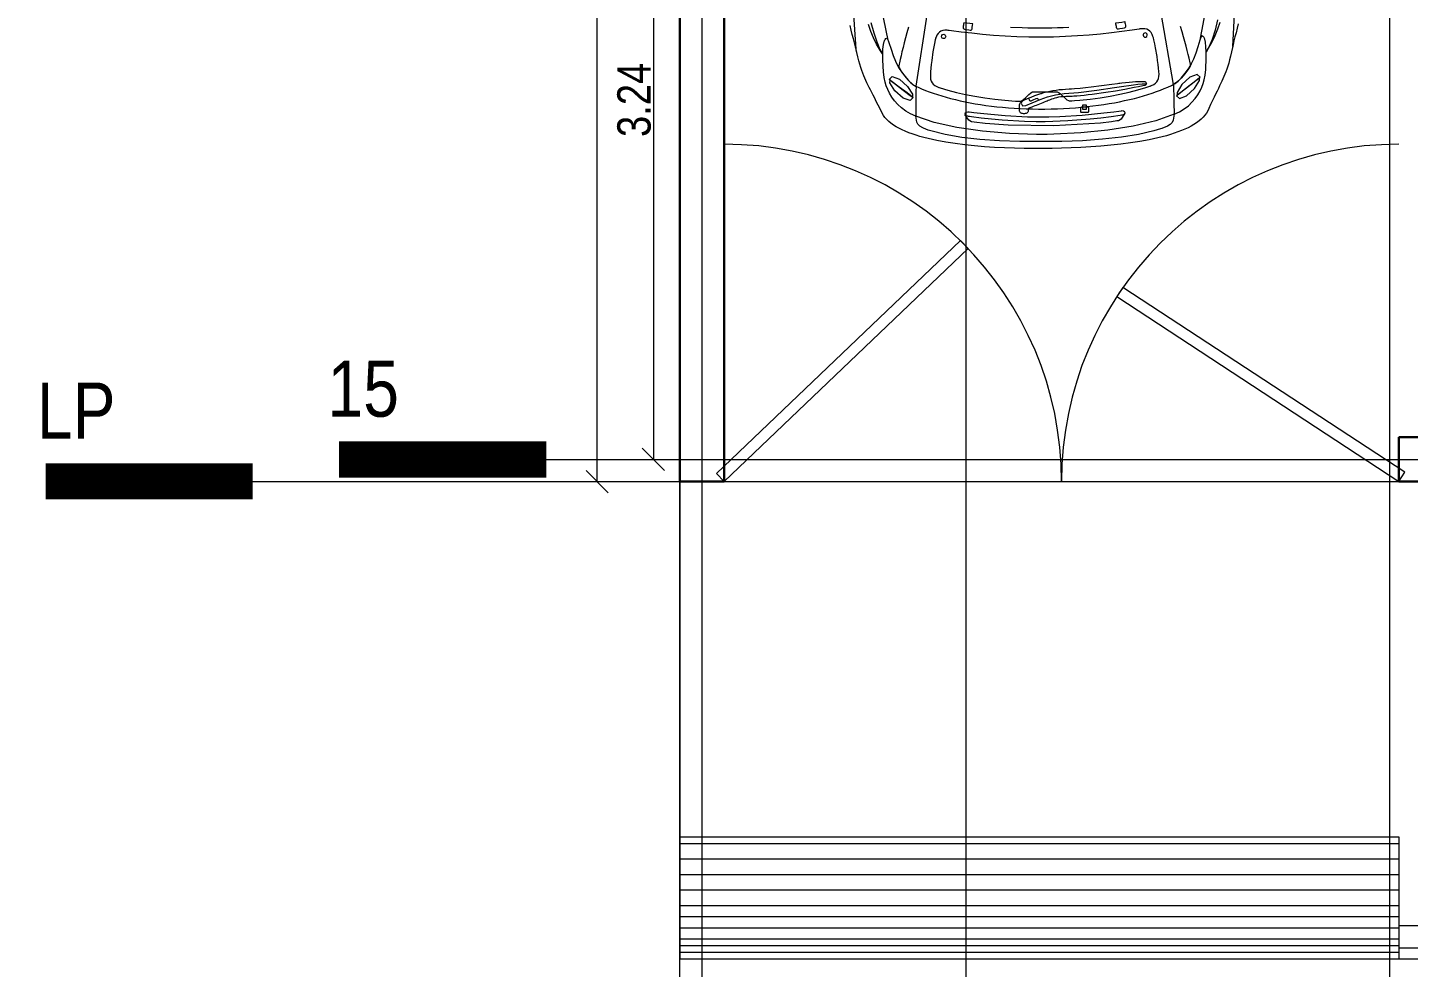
# Model space of a CAD drawing. Header units: millimetres. Extents: x 2787.4 to 2811.7, y 1328.5 to 1358.7.
# Drawn here: x 2787.45 to 2793.67, y 1332.87 to 1337.1 of the extents above; entities that cross this region are included whole.
import ezdxf
from ezdxf.enums import TextEntityAlignment as Align

# ---------------------------------------------------------------- set-up
doc = ezdxf.new("R2010")
doc.units = ezdxf.units.MM
doc.linetypes.add('ACAD_ISO04W100', pattern=[30, 24, -3, 0, -3])
doc.linetypes.add('CENTER', pattern=[2, 1.25, -0.25, 0.25, -0.25])
doc.layers.get('0').update_dxf_attribs({"lineweight": 5})
doc.layers.get('Defpoints').update_dxf_attribs({"lineweight": 5})
for name, color, linetype, lineweight in [('0 EJES', 8, 'CENTER', 0), ('1-FINO', 7, 'Continuous', 5), ('14-DIM INTERIOR', 7, 'Continuous', 5), ('2 AUTOS', 8, 'Continuous', 5), ('7-EJES', 7, 'ACAD_ISO04W100', 5), ('MUROS', 7, 'Continuous', 30), ('PUERTAS', 251, 'Continuous', 9)]:
    doc.layers.add(name, color=color, linetype=linetype, lineweight=lineweight)
doc.styles.add('ARIALNARROW', font='ARIALN.TTF', dxfattribs={"height": 0.13})
doc.styles.add('TEXTOS', font='ARIALN.TTF')
doc.dimstyles.new('Copy of COTAS-DET', dxfattribs={"dimtxt": 0.15, "dimasz": 0.1, "dimexe": 0.18, "dimexo": 0.0625, "dimgap": 0.01, "dimtad": 1, "dimzin": 0, "dimdsep": 46, "dimtxsty": 'TEXTOS', "dimblk": 'OBLIQUE', "dimcen": 0.04, "dimse1": 1, "dimse2": 1, "dimclrd": 256, "dimclrt": 256, "dimadec": 0, "dimazin": 0, "dimtfac": 1, "dimtofl": 0, "dimtmove": 0, "dimatfit": 3, "dimfxl": 1, "dimtolj": 1, "dimtzin": 0, "dimlwd": -1, "dimarcsym": 0})

# ---------------------------------------------------------------- blocks, each defined once
blk = doc.blocks.new('ca1')
at = {"layer": '2 AUTOS'}
for points in [[(3131.973, 838.9632), (3131.9684, 838.9428), (3131.9637, 838.9231), (3131.959, 838.9041), (3131.9546, 838.8857), (3131.9505, 838.8681), (3131.9495, 838.8638), (3131.949, 838.8617), (3131.9489, 838.861), (3131.9486, 838.8597), (3131.948, 838.857), (3131.9434, 838.8365), (3131.939, 838.818), (3131.9348, 838.8013), (3131.9306, 838.786), (3131.9264, 838.772), (3131.9223, 838.7592), (3131.9182, 838.7472), (3131.9095, 838.7252), (3131.9003, 838.7043), (3131.8899, 838.683), (3131.8843, 838.6716), (3131.8783, 838.6596), (3131.8718, 838.6465), (3131.8649, 838.6324), (3131.8574, 838.6169), (3131.8494, 838.5999), (3131.8408, 838.5811), (3131.8362, 838.571), (3131.8305, 838.5612), (3131.8238, 838.5517), (3131.8159, 838.5426), (3131.807, 838.5338), (3131.797, 838.5254), (3131.786, 838.5173), (3131.7741, 838.5096), (3131.7613, 838.5022), (3131.7476, 838.4951), (3131.7331, 838.4884), (3131.7178, 838.4819), (3131.7018, 838.4758), (3131.6851, 838.4699), (3131.6677, 838.4644), (3131.6497, 838.4591), (3131.631, 838.4541), (3131.6119, 838.4494), (3131.5721, 838.4408), (3131.5307, 838.4331), (3131.4878, 838.4265), (3131.4439, 838.4207), (3131.3993, 838.4158), (3131.3543, 838.4117), (3131.3092, 838.4083), (3131.2644, 838.4056), (3131.2201, 838.4036), (3131.1767, 838.4022), (3131.1345, 838.4013), (3131.0937, 838.4008), (3131.0523, 838.4009), (3131.0095, 838.4014), (3130.9656, 838.4025), (3130.9209, 838.4041), (3130.8759, 838.4065), (3130.8308, 838.4095), (3130.7858, 838.4134), (3130.7415, 838.418), (3130.698, 838.4236), (3130.6557, 838.4301), (3130.6148, 838.4376), (3130.5759, 838.4462), (3130.5572, 838.4509), (3130.539, 838.4559), (3130.5215, 838.4611), (3130.5047, 838.4667), (3130.4885, 838.4726), (3130.4731, 838.4788), (3130.4585, 838.4853), (3130.4447, 838.4922), (3130.4317, 838.4994), (3130.4197, 838.5069), (3130.4086, 838.5148), (3130.3984, 838.5231), (3130.3893, 838.5317), (3130.3813, 838.5407), (3130.3743, 838.5501), (3130.3685, 838.5598), (3130.3592, 838.5794), (3130.3506, 838.5972), (3130.3426, 838.6133), (3130.3352, 838.6281), (3130.3283, 838.6415), (3130.3219, 838.654), (3130.3158, 838.6656), (3130.3102, 838.6766), (3130.2999, 838.6975), (3130.2905, 838.7184), (3130.286, 838.7293), (3130.2816, 838.7408), (3130.2773, 838.7531), (3130.273, 838.7664), (3130.2686, 838.7809), (3130.2642, 838.7968), (3130.2596, 838.8143), (3130.2548, 838.8336), (3130.2524, 838.844), (3130.2512, 838.849), (3130.2507, 838.8512), (3130.2486, 838.8597), (3130.2442, 838.8774), (3130.2394, 838.8959), (3130.2344, 838.915), (3130.2294, 838.9348), (3130.2245, 838.9553)], [(3131.973, 838.9632), (3131.9684, 838.9428), (3131.9637, 838.9231), (3131.959, 838.9041), (3131.9546, 838.8857), (3131.9505, 838.8681), (3131.9495, 838.8638), (3131.949, 838.8617), (3131.9489, 838.861), (3131.9486, 838.8597), (3131.948, 838.857), (3131.9434, 838.8365), (3131.939, 838.818), (3131.9348, 838.8013), (3131.9306, 838.786), (3131.9264, 838.772), (3131.9223, 838.7592), (3131.9182, 838.7472), (3131.9095, 838.7252), (3131.9003, 838.7043), (3131.8899, 838.683), (3131.8843, 838.6716), (3131.8783, 838.6596), (3131.8718, 838.6465), (3131.8649, 838.6324), (3131.8574, 838.6169), (3131.8494, 838.5999), (3131.8408, 838.5811), (3131.8362, 838.571), (3131.8305, 838.5612), (3131.8238, 838.5517), (3131.8159, 838.5426), (3131.807, 838.5338), (3131.797, 838.5254), (3131.786, 838.5173), (3131.7741, 838.5096), (3131.7613, 838.5022), (3131.7476, 838.4951), (3131.7331, 838.4883), (3131.7178, 838.4819), (3131.7018, 838.4757), (3131.6851, 838.4699), (3131.6677, 838.4643), (3131.6497, 838.4591), (3131.631, 838.4541), (3131.6119, 838.4494), (3131.5721, 838.4407), (3131.5307, 838.4331), (3131.4878, 838.4264), (3131.4439, 838.4206), (3131.3993, 838.4157), (3131.3543, 838.4116), (3131.3092, 838.4082), (3131.2644, 838.4056), (3131.2201, 838.4036), (3131.1767, 838.4021), (3131.1345, 838.4012), (3131.0937, 838.4008), (3131.0523, 838.4009), (3131.0095, 838.4014), (3130.9656, 838.4024), (3130.9209, 838.4041), (3130.8759, 838.4064), (3130.8308, 838.4095), (3130.7858, 838.4133), (3130.7415, 838.418), (3130.698, 838.4235), (3130.6557, 838.43), (3130.6148, 838.4376), (3130.5759, 838.4461), (3130.5572, 838.4508), (3130.539, 838.4558), (3130.5215, 838.4611), (3130.5047, 838.4667), (3130.4885, 838.4726), (3130.4731, 838.4788), (3130.4585, 838.4853), (3130.4447, 838.4922), (3130.4317, 838.4994), (3130.4197, 838.5069), (3130.4086, 838.5148), (3130.3984, 838.5231), (3130.3893, 838.5317), (3130.3813, 838.5407), (3130.3743, 838.5501), (3130.3685, 838.5598), (3130.3592, 838.5794), (3130.3506, 838.5972), (3130.3426, 838.6133), (3130.3352, 838.6281), (3130.3283, 838.6415), (3130.3219, 838.654), (3130.3158, 838.6656), (3130.3102, 838.6766), (3130.2999, 838.6975), (3130.2905, 838.7184), (3130.286, 838.7293), (3130.2816, 838.7408), (3130.2773, 838.7531), (3130.273, 838.7664), (3130.2686, 838.7809), (3130.2642, 838.7968), (3130.2596, 838.8143), (3130.2548, 838.8336), (3130.2524, 838.844), (3130.2512, 838.849), (3130.2507, 838.8512), (3130.2486, 838.8597), (3130.2442, 838.8774), (3130.2394, 838.8959), (3130.2344, 838.915), (3130.2294, 838.9348), (3130.2245, 838.9553)], [(3130.3184, 838.9695), (3130.3308, 838.9226), (3130.3443, 838.8819), (3130.359, 838.8475), (3130.3669, 838.8327), (3130.371, 838.8259), (3130.3717, 838.8247), (3130.3711, 838.8256), (3130.3699, 838.8275), (3130.3607, 838.842), (3130.3441, 838.8708), (3130.3298, 838.8997), (3130.3174, 838.9291), (3130.3068, 838.9593)], [(3131.8807, 838.981), (3131.869, 838.9339), (3131.8562, 838.893), (3131.8419, 838.8584), (3131.8343, 838.8435), (3131.8303, 838.8366), (3131.8296, 838.8354), (3131.8302, 838.8364), (3131.8314, 838.8382), (3131.8403, 838.8529), (3131.8564, 838.8819), (3131.8703, 838.911), (3131.8822, 838.9406), (3131.8925, 838.971)], [(3131.9489, 838.8613), (3132.0043, 839.9293)], [(3131.9497, 838.8613), (3132.0051, 839.9293)], [(3130.2513, 838.8488), (3130.1802, 839.9159)], [(3130.3957, 838.8887), (3130.3364, 839.1817)], [(3131.8039, 838.8991), (3131.8596, 839.1929)], [(3131.2102, 838.9469), (3131.1844, 838.9457), (3131.159, 838.9447), (3131.1341, 838.944), (3131.1098, 838.9435), (3131.1038, 838.9435), (3131.1008, 838.9434), (3131.1002, 838.9434), (3131.1002, 838.9434), (3131.1002, 838.9434), (3131.1002, 838.9434), (3131.1002, 838.9434), (3131.1, 838.9434), (3131.0994, 838.9434), (3131.0753, 838.9434), (3131.0506, 838.9437), (3131.0254, 838.9442), (3130.9997, 838.9449), (3130.9475, 838.9472)], [(3130.4872, 838.9473), (3130.4805, 838.9232), (3130.4743, 838.9001), (3130.4684, 838.878), (3130.4631, 838.8571), (3130.4582, 838.8375), (3130.4538, 838.8193), (3130.45, 838.8026), (3130.4484, 838.7949), (3130.4469, 838.7875), (3130.4455, 838.7807), (3130.4443, 838.7742), (3130.4433, 838.7683), (3130.4432, 838.767), (3130.4438, 838.766), (3130.4448, 838.7641), (3130.4495, 838.7565), (3130.4546, 838.7486), (3130.4661, 838.7328), (3130.4787, 838.7175), (3130.4853, 838.7103), (3130.492, 838.7036), (3130.4988, 838.6974), (3130.5056, 838.6918), (3130.5123, 838.687), (3130.5189, 838.683), (3130.5205, 838.6821), (3130.5213, 838.6817), (3130.523, 838.6809), (3130.5308, 838.6773), (3130.5469, 838.6702), (3130.5637, 838.6633), (3130.5811, 838.6566), (3130.5992, 838.6502), (3130.6179, 838.6439), (3130.6372, 838.6379), (3130.6571, 838.6322), (3130.6776, 838.6267), (3130.6987, 838.6214), (3130.7203, 838.6164), (3130.7425, 838.6117), (3130.7652, 838.6073), (3130.7884, 838.6031), (3130.8121, 838.5993), (3130.8363, 838.5957), (3130.861, 838.5925), (3130.8861, 838.5896), (3130.9117, 838.5871), (3130.9377, 838.5849), (3130.9641, 838.583), (3130.991, 838.5815), (3131.0182, 838.5803), (3131.0458, 838.5796), (3131.0738, 838.5792), (3131.1021, 838.5792), (3131.1021, 838.5792), (3131.1305, 838.5796), (3131.1586, 838.5804), (3131.1862, 838.5816), (3131.2135, 838.5831), (3131.2404, 838.585), (3131.2668, 838.5873), (3131.2928, 838.5899), (3131.3184, 838.5928), (3131.3435, 838.5961), (3131.3682, 838.5997), (3131.3924, 838.6036), (3131.416, 838.6077), (3131.4392, 838.6122), (3131.4618, 838.617), (3131.484, 838.622), (3131.5055, 838.6273), (3131.5265, 838.6329), (3131.5469, 838.6387), (3131.5668, 838.6448), (3131.586, 838.6511), (3131.6046, 838.6576), (3131.6226, 838.6643), (3131.64, 838.6712), (3131.6567, 838.6784), (3131.6727, 838.6857), (3131.6804, 838.6894), (3131.6814, 838.6899), (3131.682, 838.6902), (3131.6824, 838.6904), (3131.6832, 838.6908), (3131.6897, 838.6947), (3131.6963, 838.6995), (3131.703, 838.7051), (3131.7097, 838.7112), (3131.7163, 838.718), (3131.7292, 838.7327), (3131.7412, 838.7485), (3131.7518, 838.7645), (3131.7565, 838.7723), (3131.7586, 838.7761), (3131.759, 838.7771), (3131.7588, 838.7785), (3131.7582, 838.7815), (3131.757, 838.7877), (3131.7556, 838.7944), (3131.754, 838.8015), (3131.7523, 838.809), (3131.7484, 838.8254), (3131.7438, 838.8432), (3131.7387, 838.8625), (3131.7331, 838.8831), (3131.727, 838.9048), (3131.7204, 838.9277), (3131.7134, 838.9514)], [(3131.2102, 838.9469), (3131.1844, 838.9457), (3131.159, 838.9447), (3131.1341, 838.944), (3131.1098, 838.9435), (3131.1038, 838.9435), (3131.1008, 838.9434), (3131.1002, 838.9434), (3131.1002, 838.9434), (3131.1002, 838.9434), (3131.1002, 838.9434), (3131.1002, 838.9434), (3131.1, 838.9434), (3131.0994, 838.9434), (3131.0753, 838.9434), (3131.0506, 838.9437), (3131.0254, 838.9442), (3130.9997, 838.9449), (3130.9475, 838.9472)], [(3130.4872, 838.9473), (3130.4805, 838.9232), (3130.4743, 838.9001), (3130.4684, 838.878), (3130.4631, 838.8571), (3130.4582, 838.8375), (3130.4538, 838.8193), (3130.45, 838.8026), (3130.4484, 838.7949), (3130.4469, 838.7875), (3130.4455, 838.7807), (3130.4443, 838.7742), (3130.4433, 838.7683), (3130.4432, 838.767), (3130.4438, 838.766), (3130.4448, 838.7641), (3130.4495, 838.7565), (3130.4546, 838.7486), (3130.4661, 838.7328), (3130.4787, 838.7175), (3130.4853, 838.7103), (3130.492, 838.7036), (3130.4988, 838.6974), (3130.5056, 838.6918), (3130.5123, 838.687), (3130.5189, 838.683), (3130.5205, 838.6821), (3130.5213, 838.6817), (3130.523, 838.6809), (3130.5308, 838.6773), (3130.5469, 838.6702), (3130.5637, 838.6633), (3130.5811, 838.6566), (3130.5992, 838.6502), (3130.6179, 838.6439), (3130.6372, 838.6379), (3130.6571, 838.6322), (3130.6776, 838.6267), (3130.6987, 838.6214), (3130.7203, 838.6164), (3130.7425, 838.6117), (3130.7652, 838.6072), (3130.7884, 838.6031), (3130.8121, 838.5993), (3130.8363, 838.5957), (3130.861, 838.5925), (3130.8861, 838.5896), (3130.9117, 838.587), (3130.9377, 838.5848), (3130.9641, 838.583), (3130.991, 838.5815), (3131.0182, 838.5803), (3131.0458, 838.5796), (3131.0738, 838.5792), (3131.1021, 838.5792), (3131.1021, 838.5792), (3131.1305, 838.5796), (3131.1586, 838.5804), (3131.1862, 838.5816), (3131.2135, 838.5831), (3131.2404, 838.585), (3131.2668, 838.5873), (3131.2928, 838.5899), (3131.3184, 838.5928), (3131.3435, 838.5961), (3131.3682, 838.5996), (3131.3924, 838.6035), (3131.416, 838.6077), (3131.4392, 838.6122), (3131.4618, 838.617), (3131.484, 838.622), (3131.5055, 838.6273), (3131.5265, 838.6329), (3131.5469, 838.6387), (3131.5668, 838.6448), (3131.586, 838.6511), (3131.6046, 838.6576), (3131.6226, 838.6643), (3131.64, 838.6712), (3131.6567, 838.6784), (3131.6727, 838.6857), (3131.6804, 838.6894), (3131.6814, 838.6899), (3131.682, 838.6902), (3131.6824, 838.6904), (3131.6832, 838.6908), (3131.6897, 838.6947), (3131.6963, 838.6995), (3131.703, 838.7051), (3131.7097, 838.7112), (3131.7163, 838.718), (3131.7292, 838.7327), (3131.7412, 838.7485), (3131.7518, 838.7645), (3131.7565, 838.7723), (3131.7586, 838.7761), (3131.759, 838.7771), (3131.7588, 838.7785), (3131.7582, 838.7815), (3131.757, 838.7877), (3131.7556, 838.7944), (3131.754, 838.8015), (3131.7523, 838.809), (3131.7484, 838.8254), (3131.7438, 838.8432), (3131.7387, 838.8625), (3131.7331, 838.8831), (3131.727, 838.9048), (3131.7204, 838.9277), (3131.7134, 838.9514)], [(3130.5215, 838.6816), (3130.5724, 839.0036)], [(3131.682, 838.6902), (3131.6263, 839.0113)], [(3130.9998, 838.615), (3130.9957, 838.6052), (3131.0019, 838.5942), (3131.0168, 838.5951), (3131.0456, 838.6072), (3131.0813, 838.6216), (3131.1145, 838.6337), (3131.1503, 838.6433), (3131.1893, 838.6491), (3131.2534, 838.6542), (3131.3361, 838.6642), (3131.4166, 838.6761), (3131.4577, 838.6825), (3131.4803, 838.6859), (3131.5017, 838.6887), (3131.5218, 838.6908), (3131.5408, 838.6921), (3131.5585, 838.6923)], [(3131.0286, 838.6274), (3131.0294, 838.6256), (3131.0313, 838.6215), (3131.0333, 838.6179), (3131.0358, 838.6161), (3131.0403, 838.6165), (3131.05, 838.6206), (3131.0633, 838.6264), (3131.0683, 838.6284), (3131.0689, 838.627), (3131.07, 838.6244), (3131.0714, 838.6214), (3131.0724, 838.6189), (3131.0729, 838.6179)], [(3131.6845, 838.5553), (3131.6811, 838.5291), (3131.6758, 838.5189), (3131.6672, 838.5101), (3131.6547, 838.5022), (3131.6376, 838.4946), (3131.6325, 838.4928), (3131.6299, 838.4918), (3131.6236, 838.4897), (3131.5933, 838.4804), (3131.5248, 838.4646), (3131.4473, 838.4522), (3131.3626, 838.4429), (3131.2725, 838.4364), (3131.1791, 838.4327), (3130.9899, 838.4322), (3130.8977, 838.4357), (3130.8096, 838.4419), (3130.7275, 838.4512), (3130.6532, 838.4639), (3130.5886, 838.4802), (3130.5765, 838.4841), (3130.5738, 838.485), (3130.5687, 838.4868), (3130.5515, 838.4941), (3130.5388, 838.5018), (3130.5301, 838.5105), (3130.5246, 838.5206), (3130.5209, 838.5467)], [(3131.6845, 838.5553), (3131.6028, 838.5256), (3131.5008, 838.5016), (3131.3855, 838.4836), (3131.2636, 838.4715), (3131.1422, 838.4655), (3131.1127, 838.465), (3131.0933, 838.4649), (3131.0639, 838.465), (3130.9426, 838.4692), (3130.8208, 838.4794), (3130.7052, 838.4958), (3130.603, 838.5182), (3130.5209, 838.5467)], [(3131.4627, 838.5598), (3131.4462, 838.5338), (3131.434, 838.5266), (3131.427, 838.5253), (3131.403, 838.5217), (3131.353, 838.5156), (3131.1431, 838.5027), (3130.9364, 838.5059), (3130.8326, 838.514), (3130.7836, 838.5198), (3130.7733, 838.5213), (3130.7718, 838.5217), (3130.7594, 838.5288), (3130.7419, 838.5545)]]:
    blk.add_lwpolyline(points, dxfattribs=at)
for points in [[(3131.1016, 838.6569), (3131.1028, 838.6569), (3131.1064, 838.6569), (3131.1119, 838.6569), (3131.1187, 838.6569), (3131.1516, 838.6572), (3131.1554, 838.6573), (3131.1581, 838.6569), (3131.164, 838.6539), (3131.1708, 838.6486), (3131.1781, 838.6418), (3131.1936, 838.6274), (3131.2012, 838.6213), (3131.2084, 838.6172), (3131.2118, 838.6161), (3131.215, 838.6158), (3131.2154, 838.6159), (3131.2182, 838.616), (3131.2241, 838.6164), (3131.2359, 838.6172), (3131.2595, 838.6192), (3131.3062, 838.624), (3131.3521, 838.6301), (3131.3968, 838.6373), (3131.44, 838.6457), (3131.4814, 838.655), (3131.5207, 838.6652), (3131.5576, 838.6763), (3131.575, 838.6821), (3131.5771, 838.6829), (3131.5787, 838.6834), (3131.5801, 838.6839), (3131.5829, 838.685), (3131.5928, 838.6897), (3131.6008, 838.6952), (3131.607, 838.7015), (3131.6116, 838.7086), (3131.6146, 838.7168), (3131.6163, 838.7261), (3131.6168, 838.7365), (3131.6162, 838.7482), (3131.6147, 838.7627), (3131.6128, 838.7793), (3131.6104, 838.7972), (3131.6077, 838.816), (3131.6011, 838.8544), (3131.5974, 838.8732), (3131.5933, 838.891), (3131.5912, 838.8994), (3131.5903, 838.903), (3131.5895, 838.9056), (3131.5859, 838.9153), (3131.5814, 838.9233), (3131.5758, 838.9298), (3131.5692, 838.9348), (3131.5616, 838.9383), (3131.5529, 838.9403), (3131.5432, 838.9409), (3131.5323, 838.9401), (3131.5309, 838.9399), (3131.5302, 838.9398), (3131.5279, 838.9394), (3131.5171, 838.9377), (3131.4951, 838.9344), (3131.4495, 838.928), (3131.402, 838.9221), (3131.3526, 838.9167), (3131.3015, 838.9121), (3131.2491, 838.9083), (3131.1953, 838.9054), (3131.1405, 838.9036), (3131.0849, 838.9029), (3131.0298, 838.9034), (3130.9757, 838.905), (3130.9227, 838.9076), (3130.871, 838.9111), (3130.8208, 838.9154), (3130.7723, 838.9204), (3130.7257, 838.9259), (3130.6812, 838.9318), (3130.6705, 838.9333), (3130.667, 838.9337), (3130.6615, 838.9342), (3130.6512, 838.9341), (3130.642, 838.9327), (3130.6338, 838.9297), (3130.6268, 838.9254), (3130.6207, 838.9195), (3130.6157, 838.9121), (3130.6116, 838.9032), (3130.61, 838.8981), (3130.6092, 838.8954), (3130.6083, 838.8916), (3130.6046, 838.8743), (3130.5979, 838.8368), (3130.5924, 838.7984), (3130.5902, 838.78), (3130.5883, 838.7627), (3130.5869, 838.7471), (3130.5864, 838.7402), (3130.586, 838.7342), (3130.5861, 838.7232), (3130.5873, 838.7134), (3130.5899, 838.7048), (3130.5938, 838.6972), (3130.5993, 838.6906), (3130.6066, 838.6849), (3130.6157, 838.68), (3130.6209, 838.6778), (3130.6238, 838.6767), (3130.6254, 838.6762), (3130.6297, 838.6748), (3130.6654, 838.6639), (3130.7038, 838.6538), (3130.7443, 838.6446), (3130.7868, 838.6364), (3130.8309, 838.6293), (3130.8762, 838.6233), (3130.9225, 838.6186), (3130.9695, 838.6152), (3130.9812, 838.6145), (3130.9871, 838.6142), (3130.9884, 838.6142), (3130.9886, 838.6142), (3130.989, 838.6142), (3130.9923, 838.6146), (3130.9993, 838.6176), (3131.0068, 838.623), (3131.0146, 838.6298), (3131.0298, 838.6445), (3131.0368, 838.6507), (3131.0431, 838.655), (3131.046, 838.6561), (3131.0485, 838.6565), (3131.0522, 838.6565), (3131.0687, 838.6565), (3131.0847, 838.6567), (3131.0914, 838.6568), (3131.0968, 838.6568), (3131.1003, 838.6569), (3131.1016, 838.6569)], [(3130.7337, 838.9468), (3130.7342, 838.9429), (3130.7364, 838.9398), (3130.7398, 838.9385), (3130.7465, 838.9374), (3130.759, 838.9353), (3130.7657, 838.9341), (3130.7696, 838.9348), (3130.7726, 838.9372), (3130.7741, 838.941), (3130.7748, 838.9466), (3130.7762, 838.9569), (3130.777, 838.9624), (3130.7636, 838.9639), (3130.7501, 838.9656), (3130.7365, 838.9674), (3130.7363, 838.9659), (3130.7358, 838.9621), (3130.7351, 838.9571), (3130.7344, 838.9522), (3130.7339, 838.9484)], [(3131.4659, 838.9522), (3131.4653, 838.9483), (3131.4629, 838.9452), (3131.4591, 838.9438), (3131.4526, 838.9426), (3131.4405, 838.9403), (3131.434, 838.939), (3131.4301, 838.9397), (3131.427, 838.9421), (3131.4256, 838.9458), (3131.4245, 838.9514), (3131.4226, 838.9616), (3131.4216, 838.9671), (3131.4354, 838.9689), (3131.4488, 838.9708), (3131.462, 838.9728), (3131.4622, 838.9712), (3131.463, 838.9674), (3131.4639, 838.9625), (3131.4649, 838.9576), (3131.4656, 838.9537)], [(3130.5209, 838.5467), (3130.4967, 838.5574), (3130.4751, 838.5701), (3130.456, 838.5843), (3130.4393, 838.5997), (3130.425, 838.6161), (3130.4127, 838.633), (3130.4025, 838.6501), (3130.3941, 838.6671), (3130.3874, 838.6837), (3130.3825, 838.7003), (3130.3784, 838.7214), (3130.3753, 838.746), (3130.3718, 838.7995), (3130.3716, 838.8255), (3130.3725, 838.8493), (3130.3745, 838.8693), (3130.3778, 838.884), (3130.3788, 838.8867), (3130.3794, 838.8879), (3130.3802, 838.8897), (3130.382, 838.8929), (3130.3859, 838.8971), (3130.3898, 838.8977), (3130.3934, 838.8942), (3130.3951, 838.8906), (3130.3961, 838.8876), (3130.3986, 838.8795), (3130.4088, 838.8486), (3130.4192, 838.8201), (3130.4296, 838.7946), (3130.4401, 838.7727), (3130.4459, 838.7624), (3130.4529, 838.7512), (3130.4691, 838.7289), (3130.487, 838.7084), (3130.5057, 838.6916), (3130.515, 838.6852), (3130.5195, 838.6826), (3130.5215, 838.6813), (3130.5214, 838.6789), (3130.5211, 838.6609), (3130.5207, 838.6289), (3130.5206, 838.6005), (3130.5209, 838.5467)], [(3130.6555, 838.9059), (3130.6536, 838.9002), (3130.6492, 838.8966), (3130.6434, 838.8962), (3130.6387, 838.8991), (3130.6365, 838.9045), (3130.6374, 838.9103), (3130.6412, 838.9144), (3130.6461, 838.9157), (3130.649, 838.915), (3130.6515, 838.9135), (3130.6535, 838.9114), (3130.6549, 838.9088)], [(3130.6555, 838.9059), (3130.6536, 838.9002), (3130.6492, 838.8966), (3130.6434, 838.8962), (3130.6387, 838.8991), (3130.6365, 838.9045), (3130.6374, 838.9103), (3130.6412, 838.9144), (3130.6461, 838.9157), (3130.649, 838.915), (3130.6515, 838.9135), (3130.6535, 838.9114), (3130.6549, 838.9088)], [(3131.5447, 838.9124), (3131.5465, 838.9067), (3131.5511, 838.9032), (3131.5569, 838.9029), (3131.5614, 838.9059), (3131.5637, 838.9113), (3131.5626, 838.9171), (3131.5588, 838.9211), (3131.5539, 838.9223), (3131.5509, 838.9216), (3131.5484, 838.9201), (3131.5464, 838.918), (3131.5452, 838.9154)], [(3131.5447, 838.9124), (3131.5465, 838.9067), (3131.5511, 838.9032), (3131.5569, 838.9029), (3131.5614, 838.9059), (3131.5637, 838.9113), (3131.5626, 838.9171), (3131.5588, 838.9211), (3131.5539, 838.9223), (3131.5509, 838.9216), (3131.5484, 838.9201), (3131.5464, 838.918), (3131.5452, 838.9154)], [(3131.6845, 838.5553), (3131.7086, 838.5664), (3131.73, 838.5793), (3131.7488, 838.5938), (3131.7652, 838.6095), (3131.7793, 838.6261), (3131.7913, 838.6431), (3131.8014, 838.6604), (3131.8095, 838.6775), (3131.816, 838.6942), (3131.8207, 838.7109), (3131.8244, 838.7321), (3131.8271, 838.7566), (3131.8298, 838.8102), (3131.8296, 838.8363), (3131.8284, 838.86), (3131.8261, 838.8799), (3131.8226, 838.8946), (3131.8216, 838.8973), (3131.821, 838.8985), (3131.8201, 838.9003), (3131.8182, 838.9035), (3131.8142, 838.9076), (3131.8102, 838.9082), (3131.8063, 838.9046), (3131.8046, 838.901), (3131.8036, 838.8979), (3131.8013, 838.8899), (3131.7918, 838.8588), (3131.782, 838.8301), (3131.772, 838.8045), (3131.7619, 838.7824), (3131.7563, 838.772), (3131.7494, 838.7607), (3131.7336, 838.7382), (3131.7159, 838.7175), (3131.6975, 838.7004), (3131.6884, 838.6939), (3131.6839, 838.6912), (3131.682, 838.6898), (3131.6821, 838.6875), (3131.6826, 838.6695), (3131.6834, 838.6375), (3131.6839, 838.6091), (3131.6845, 838.5553)], [(3130.4009, 838.712), (3130.4144, 838.7251), (3130.4467, 838.7131), (3130.4834, 838.6811), (3130.506, 838.6454), (3130.5052, 838.6333), (3130.4809, 838.6516), (3130.4459, 838.678), (3130.4145, 838.7017)], [(3130.5089, 838.6305), (3130.4954, 838.6172), (3130.4631, 838.6287), (3130.4264, 838.661), (3130.4038, 838.697), (3130.4046, 838.7092), (3130.4289, 838.6908), (3130.4638, 838.6645), (3130.4953, 838.6408)], [(3130.9998, 838.615), (3131.0109, 838.6202), (3131.0212, 838.6248), (3131.0308, 838.629), (3131.04, 838.6327), (3131.0574, 838.6395), (3131.0746, 838.6456), (3131.0835, 838.6487), (3131.0847, 838.6491), (3131.0864, 838.6497), (3131.09, 838.6509), (3131.0971, 838.6531), (3131.1111, 838.657), (3131.125, 838.6601), (3131.1388, 838.6627), (3131.1527, 838.6648), (3131.1667, 838.6664), (3131.1811, 838.6677), (3131.1959, 838.6688), (3131.2113, 838.6697), (3131.2152, 838.6699), (3131.2165, 838.67), (3131.2182, 838.6701), (3131.2216, 838.6703), (3131.2351, 838.6713), (3131.261, 838.6735), (3131.286, 838.6759), (3131.3102, 838.6786), (3131.3574, 838.6845), (3131.4047, 838.6911), (3131.429, 838.6945), (3131.4352, 838.6954), (3131.4383, 838.6958), (3131.4398, 838.696), (3131.4408, 838.6962), (3131.449, 838.6973), (3131.4655, 838.6993), (3131.4816, 838.7009), (3131.497, 838.7021), (3131.5113, 838.703), (3131.5178, 838.7033), (3131.524, 838.7035), (3131.5297, 838.7037), (3131.5349, 838.7037), (3131.5395, 838.7037), (3131.5435, 838.7036), (3131.5469, 838.7035), (3131.5495, 838.7032), (3131.5514, 838.703), (3131.5528, 838.7025), (3131.5553, 838.7012), (3131.5572, 838.6994), (3131.5586, 838.6973), (3131.5594, 838.6949), (3131.5595, 838.6926), (3131.559, 838.6903), (3131.5578, 838.6884), (3131.5558, 838.6869), (3131.5546, 838.6863), (3131.5542, 838.6862), (3131.5541, 838.6862), (3131.5538, 838.6861), (3131.5527, 838.6859), (3131.5434, 838.6838), (3131.5241, 838.6796), (3131.5041, 838.6755), (3131.4836, 838.6715), (3131.4626, 838.6676), (3131.4198, 838.6601), (3131.3772, 838.6534), (3131.3563, 838.6503), (3131.3359, 838.6475), (3131.3161, 838.6449), (3131.2971, 838.6426), (3131.2791, 838.6405), (3131.2622, 838.6388), (3131.2465, 838.6375), (3131.2392, 838.6369), (3131.2322, 838.6365), (3131.2256, 838.6361), (3131.2195, 838.6358), (3131.2138, 838.6357), (3131.2112, 838.6356), (3131.2094, 838.6356), (3131.1963, 838.6353), (3131.1844, 838.6346), (3131.1736, 838.6335), (3131.1639, 838.632), (3131.1551, 838.6302), (3131.147, 838.6281), (3131.1396, 838.6257), (3131.1327, 838.6232), (3131.1262, 838.6205), (3131.1224, 838.6191), (3131.1177, 838.6172), (3131.1123, 838.6151), (3131.1061, 838.6127), (3131.0995, 838.61), (3131.0924, 838.6073), (3131.0778, 838.6015), (3131.0632, 838.5958), (3131.0563, 838.5931), (3131.0498, 838.5905), (3131.0439, 838.5882), (3131.0387, 838.5861), (3131.0343, 838.5844), (3131.0309, 838.5831), (3131.0286, 838.5821), (3131.0275, 838.5817), (3131.0274, 838.5816), (3131.0275, 838.5802), (3131.0275, 838.5778), (3131.0276, 838.5747), (3131.0275, 838.5715), (3131.0274, 838.5695), (3131.027, 838.5675), (3131.026, 838.5655), (3131.0246, 838.5637), (3131.0226, 838.562), (3131.0202, 838.5606), (3131.0172, 838.5594), (3131.0137, 838.5585), (3131.0097, 838.558), (3131.0053, 838.5581), (3131.0014, 838.5586), (3130.998, 838.5596), (3130.9952, 838.561), (3130.9928, 838.5627), (3130.9909, 838.5646), (3130.9895, 838.5666), (3130.9886, 838.5688), (3130.988, 838.571), (3130.988, 838.5757), (3130.988, 838.5815), (3130.988, 838.5875), (3130.9879, 838.593), (3130.9878, 838.5953), (3130.9877, 838.5963), (3130.9877, 838.5969), (3130.988, 838.5988), (3130.9894, 838.6033), (3130.9919, 838.608), (3130.9954, 838.6121), (3130.9975, 838.6138), (3130.9998, 838.615)], [(3131.6953, 838.6392), (3131.7089, 838.6261), (3131.7406, 838.6381), (3131.7771, 838.6709), (3131.7994, 838.7073), (3131.7985, 838.7194), (3131.7744, 838.7007), (3131.7398, 838.6738), (3131.7088, 838.6497)], [(3131.8021, 838.7223), (3131.7883, 838.7352), (3131.7562, 838.7228), (3131.7199, 838.6902), (3131.6979, 838.6541), (3131.699, 838.642), (3131.723, 838.6607), (3131.7576, 838.6876), (3131.7887, 838.7118)], [(3131.1041, 838.5236), (3131.206, 838.5268), (3131.3068, 838.5344), (3131.3549, 838.5395), (3131.4003, 838.5455), (3131.4423, 838.552), (3131.4469, 838.5528), (3131.448, 838.5528), (3131.4502, 838.5529), (3131.4541, 838.5535), (3131.4599, 838.5558), (3131.463, 838.5591), (3131.4634, 838.5629), (3131.4612, 838.5664), (3131.4562, 838.5691), (3131.4487, 838.5703), (3131.4455, 838.5701), (3131.4349, 838.5686), (3131.4131, 838.5656), (3131.3675, 838.5598), (3131.2704, 838.5499), (3131.1699, 838.5435), (3131.1202, 838.542), (3131.108, 838.5419), (3131.1039, 838.5419), (3131.1039, 838.5419), (3131.1039, 838.5419), (3131.1032, 838.5419), (3131.1017, 838.5419), (3131.1016, 838.5419), (3131.1016, 838.5419), (3131.1016, 838.5419), (3131.0989, 838.5418), (3131.0743, 838.5418), (3131.0244, 838.5428), (3130.9239, 838.5482), (3130.8274, 838.557), (3130.7823, 838.5622), (3130.7609, 838.5649), (3130.7568, 838.5652), (3130.7546, 838.5651), (3130.7476, 838.5633), (3130.7433, 838.5604), (3130.7417, 838.5567), (3130.7427, 838.5531), (3130.7465, 838.55), (3130.7529, 838.548), (3130.7571, 838.5477), (3130.7583, 838.5477), (3130.762, 838.5472), (3130.7721, 838.5456), (3130.815, 838.5398), (3130.8611, 838.5348), (3130.9097, 838.5305), (3131.0111, 838.5249), (3131.0624, 838.5237), (3131.0878, 838.5235), (3131.1004, 838.5236), (3131.1018, 838.5236), (3131.1019, 838.5236), (3131.1027, 838.5236), (3131.1041, 838.5236)], [(3131.3002, 838.5845), (3131.2991, 838.586), (3131.2966, 838.587), (3131.2934, 838.5875), (3131.2892, 838.5874), (3131.2794, 838.5874), (3131.2709, 838.5873), (3131.2678, 838.5872), (3131.2649, 838.5865), (3131.2631, 838.5852), (3131.2629, 838.5837), (3131.2629, 838.578), (3131.263, 838.5706), (3131.263, 838.5672), (3131.2639, 838.5657), (3131.2662, 838.5647), (3131.2695, 838.5644), (3131.2741, 838.5645), (3131.2842, 838.5645), (3131.2921, 838.5646), (3131.2951, 838.5647), (3131.298, 838.5654), (3131.2999, 838.5668), (3131.3003, 838.5679), (3131.3003, 838.5699), (3131.3003, 838.5731), (3131.3003, 838.577), (3131.3002, 838.5806), (3131.3002, 838.5834)], [(3131.3002, 838.5845), (3131.2991, 838.586), (3131.2966, 838.587), (3131.2934, 838.5875), (3131.2892, 838.5874), (3131.2794, 838.5874), (3131.2709, 838.5873), (3131.2678, 838.5872), (3131.2649, 838.5865), (3131.2631, 838.5852), (3131.2629, 838.5837), (3131.2629, 838.578), (3131.263, 838.5706), (3131.263, 838.5672), (3131.2639, 838.5657), (3131.2662, 838.5647), (3131.2695, 838.5644), (3131.2741, 838.5645), (3131.2842, 838.5645), (3131.2921, 838.5646), (3131.2951, 838.5647), (3131.298, 838.5654), (3131.2999, 838.5668), (3131.3003, 838.5679), (3131.3003, 838.5699), (3131.3003, 838.5731), (3131.3003, 838.577), (3131.3002, 838.5806), (3131.3002, 838.5834)], [(3131.2887, 838.5981), (3131.2887, 838.5911), (3131.2888, 838.5797), (3131.2879, 838.5768), (3131.2803, 838.5767), (3131.2739, 838.5767), (3131.2736, 838.5815), (3131.2735, 838.5932), (3131.2735, 838.598), (3131.2755, 838.598), (3131.2793, 838.598), (3131.2837, 838.5981), (3131.2872, 838.5981)]]:
    blk.add_lwpolyline(points, close=True, dxfattribs=at)
blk = doc.blocks.new('_Oblique')
at = {"color": 0, "lineweight": -2}
blk.add_line((-0.5, -0.5), (0.5, 0.5), dxfattribs=at)
blk = doc.blocks.new('*D152')
at = {"layer": '14-DIM INTERIOR', "transparency": 16777216}
blk.add_line((2790.2684, 1338.3987), (2790.2684, 1335.1587), dxfattribs=at)
at = {"layer": 'Defpoints', "color": 0, "transparency": 16777216}
for p in [(2790.2684, 1338.3987), (2790.2684, 1335.1587), (2790.3879, 1335.1587)]:
    blk.add_point(p, dxfattribs=at)
at = {"layer": '14-DIM INTERIOR', "transparency": 16777216, "xscale": 0.1, "yscale": 0.1, "zscale": 0.1}
for p, rotation in [((2790.2684, 1338.3987), 90), ((2790.2684, 1335.1587), 270)]:
    blk.add_blockref('_Oblique', p, dxfattribs=dict(at, rotation=rotation))
at = {"layer": '14-DIM INTERIOR', "transparency": 16777216, "insert": (2790.1819, 1336.7787), "char_height": 0.15, "attachment_point": 5, "rotation": 90, "style": 'TEXTOS'}
blk.add_mtext('\\A1;3.24', dxfattribs=at)
blk = doc.blocks.new('*D168')
at = {"layer": '14-DIM INTERIOR', "transparency": 16777216}
blk.add_line((2790.3879, 1332.3464), (2800.4179, 1332.3464), dxfattribs=at)
at = {"layer": 'Defpoints', "color": 0, "transparency": 16777216}
for p in [(2790.3879, 1335.0587), (2800.4179, 1335.0587), (2800.4179, 1332.3464)]:
    blk.add_point(p, dxfattribs=at)
at = {"layer": '14-DIM INTERIOR', "transparency": 16777216, "xscale": 0.1, "yscale": 0.1, "zscale": 0.1, "rotation": 180}
blk.add_blockref('_Oblique', (2790.3879, 1332.3464), dxfattribs=at)
at = {"layer": '14-DIM INTERIOR', "transparency": 16777216, "xscale": 0.1, "yscale": 0.1, "zscale": 0.1}
blk.add_blockref('_Oblique', (2800.4179, 1332.3464), dxfattribs=at)
at = {"layer": '14-DIM INTERIOR', "transparency": 16777216, "insert": (2795.4029, 1332.433), "char_height": 0.15, "attachment_point": 5, "style": 'TEXTOS'}
blk.add_mtext('\\A1;10.00', dxfattribs=at)
blk = doc.blocks.new('*D169')
at = {"layer": '14-DIM INTERIOR', "transparency": 16777216}
blk.add_line((2790.0152, 1335.0587), (2790.0152, 1356.3087), dxfattribs=at)
at = {"layer": 'Defpoints', "color": 0, "transparency": 16777216}
for p in [(2790.0152, 1356.3087), (2790.3879, 1356.3087), (2790.3879, 1335.0587)]:
    blk.add_point(p, dxfattribs=at)
at = {"layer": '14-DIM INTERIOR', "transparency": 16777216, "xscale": 0.1, "yscale": 0.1, "zscale": 0.1}
for p, rotation in [((2790.0152, 1356.3087), 90), ((2790.0152, 1335.0587), 270)]:
    blk.add_blockref('_Oblique', p, dxfattribs=dict(at, rotation=rotation))
at = {"layer": '14-DIM INTERIOR', "transparency": 16777216, "insert": (2789.9286, 1345.6837), "char_height": 0.15, "attachment_point": 5, "rotation": 90, "style": 'TEXTOS'}
blk.add_mtext('\\A1;21.25', dxfattribs=at)

msp = doc.modelspace()

# ---------------------------------------------------------------- linework, layer by layer
for p, q in [((2790.3879, 1335.0587), (2790.3879, 1332.9087)), ((2790.3879, 1333.4587), (2793.6279, 1333.4587)), ((2793.6279, 1333.0587), (2800.4179, 1333.0587))]:
    msp.add_line(p, q)
at = {"const_width": 0.163}
for points in [[(2788.852, 1335.1587), (2789.7854, 1335.1587)], [(2787.5296, 1335.0597), (2788.4629, 1335.0597)]]:
    msp.add_lwpolyline(points, dxfattribs=at)
for points in [[(2790.3879, 1333.4287), (2793.6279, 1333.4287)], [(2793.6279, 1333.4587), (2793.6279, 1332.9087)], [(2790.3879, 1333.3587), (2793.6279, 1333.3587)], [(2790.3879, 1333.2887), (2793.6279, 1333.2887)], [(2790.3879, 1333.2187), (2793.6279, 1333.2187)], [(2790.3879, 1333.1487), (2793.6279, 1333.1487)], [(2790.3879, 1333.0987), (2793.6279, 1333.0987)], [(2790.3879, 1333.0487), (2793.6279, 1333.0487)], [(2790.3879, 1332.9987), (2793.6279, 1332.9987)], [(2790.3879, 1332.9687), (2793.6279, 1332.9687)], [(2790.3879, 1332.9387), (2793.6279, 1332.9387)], [(2793.6279, 1332.9587), (2800.4179, 1332.9587)], [(2790.3879, 1332.9087), (2800.4179, 1332.9087)]]:
    msp.add_lwpolyline(points)
at = {"layer": '7-EJES', "ltscale": 0.5}
for p, q in [((2790.3879, 1332.2769), (2790.3879, 1356.9112)), ((2790.4879, 1332.2769), (2790.4879, 1356.9112)), ((2788.4629, 1335.0597), (2802.4629, 1335.0597))]:
    msp.add_line(p, q, dxfattribs=at)
for points in [[(2791.6779, 1332.2769), (2791.6779, 1345.1987)], [(2793.5879, 1332.2769), (2793.5879, 1341.8487), (2789.7854, 1341.8487)], [(2789.7854, 1335.1587), (2801.0159, 1335.1587)]]:
    msp.add_lwpolyline(points, dxfattribs=at)
at = {"layer": 'MUROS'}
for p, q in [((2790.3879, 1335.0587), (2790.3879, 1356.3087)), ((2790.5879, 1335.0587), (2790.5879, 1356.1087)), ((2793.6279, 1335.2587), (2796.5609, 1335.2587)), ((2793.6279, 1335.0587), (2793.6279, 1335.2587)), ((2790.5879, 1335.0587), (2790.3879, 1335.0587)), ((2796.5609, 1335.0587), (2793.6279, 1335.0587))]:
    msp.add_line(p, q, dxfattribs=at)
at = {"layer": 'PUERTAS'}
for points in [[(2790.5879, 1335.0587), (2791.6865, 1336.1092), (2791.6519, 1336.1453), (2790.5533, 1335.0948)], [(2792.3567, 1335.892), (2793.6279, 1335.0587), (2793.6553, 1335.1005), (2792.3841, 1335.9339)]]:
    msp.add_lwpolyline(points, close=True, dxfattribs=at)
for centre, start, end in [((2790.5879, 1335.0587), 0, 90), ((2793.6279, 1335.0587), 90, 180)]:
    msp.add_arc(centre, 1.52, start, end, dxfattribs=at)

# ---------------------------------------------------------------- block references
at = {"layer": '1-FINO'}
msp.add_blockref('ca1', (-339.0694, 498.1582), dxfattribs=at)

# ---------------------------------------------------------------- texts
at = {"layer": '0 EJES', "color": 18, "linetype": 'Continuous', "true_color": 0x000000, "style": 'ARIALNARROW'}
for s, p in [('15', (2789.1218, 1335.2754)), ('LP', (2787.8441, 1335.1764))]:
    msp.add_text(s, height=0.2528, dxfattribs=at).set_placement(p, align=Align.BOTTOM_RIGHT)

# ---------------------------------------------------------------- dimensions: what is measured, and where the dimension line sits
at = {"layer": '14-DIM INTERIOR'}
dim = msp.add_aligned_dim(p1=(2790.3879, 1335.0587), p2=(2790.3879, 1356.3087), distance=0.3727, dimstyle='Copy of COTAS-DET', dxfattribs=at)
dim.commit()
dim.dimension.update_dxf_attribs({"geometry": '*D169', "text_midpoint": (2789.9286, 1345.6837)})
dim = msp.add_linear_dim(base=(2790.2684, 1335.1587), p1=(2790.2684, 1338.3987), p2=(2790.3879, 1335.1587), angle=90, dimstyle='Copy of COTAS-DET', override={"dimtmove": 1}, dxfattribs=at)
dim.commit()
dim.dimension.update_dxf_attribs({"geometry": '*D152', "text_midpoint": (2790.1819, 1336.7787)})
dim = msp.add_aligned_dim(p1=(2790.3879, 1335.0587), p2=(2800.4179, 1335.0587), distance=-2.7123, text='10.00', dimstyle='Copy of COTAS-DET', dxfattribs=at)
dim.commit()
dim.dimension.update_dxf_attribs({"geometry": '*D168', "text_midpoint": (2795.4029, 1332.433)})

doc.saveas('drawing.dxf')
